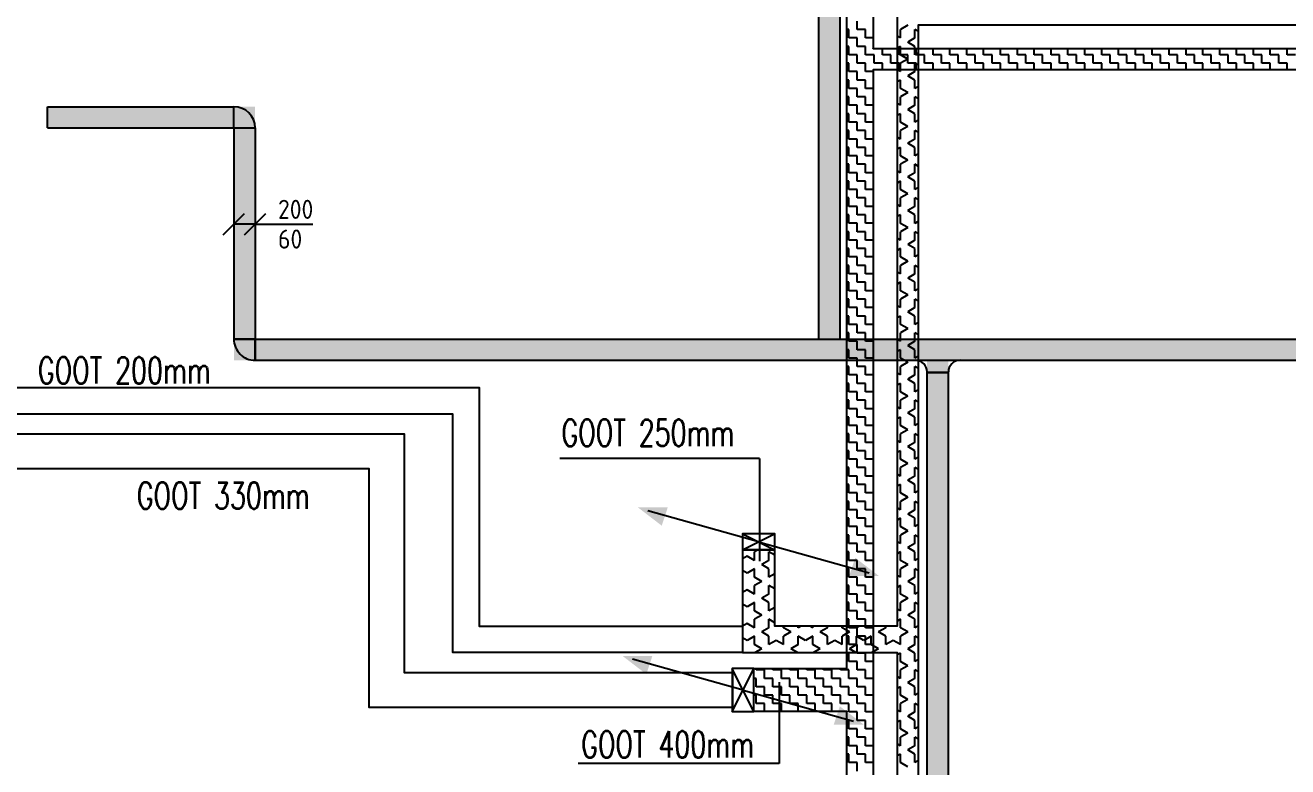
# Model space of a CAD drawing. Header units: millimetres. Extents: x -3262 to 113612, y 0 to 217318.
# Drawn here: x 90919 to 102807, y 47048 to 54033 of the extents above; entities that cross this region are included whole.
import ezdxf

# ---------------------------------------------------------------- set-up
doc = ezdxf.new("R2010")
doc.units = ezdxf.units.MM
doc.header["$LTSCALE"] = 100
for name, color, linetype in [('ByLayer', 2, 'Continuous'), ('EL6131--_ENERGIEBEDR (1996)', 2, 'Continuous'), ('EL6131--_KG_D', 3, 'Continuous'), ('EM6131--_KG', 1, 'Continuous')]:
    doc.layers.add(name, color=color, linetype=linetype)
doc.styles.add('CofelyArial', font='arial.ttf')
doc.styles.add('ROMANS', font='ROMANS', dxfattribs={"width": 0.7})
doc.styles.add('STABICAD-018', font='ISOCP.SHX', dxfattribs={"height": 1.8})

# ---------------------------------------------------------------- blocks, each defined once
blk = doc.blocks.new('PIJL-UIT')
at = {"layer": 'ByLayer', "color": 2}
blk.add_line((0, 0), (2.92, 10.41), dxfattribs=at)
blk.add_solid([(3.23, 11.35), (1.51, 9.11), (3.24, 8.54)], dxfattribs=at)
blk = doc.blocks.new('NV-1')
at = {"layer": 'ByLayer'}
for p, q in [((0, 4), (7.91, 0)), ((0, 0), (7.91, 4))]:
    blk.add_line(p, q, dxfattribs=at)
blk.add_lwpolyline([(0, 0), (8, 0), (8, 4), (0, 4)], close=True, dxfattribs=at)
blk = doc.blocks.new('*X105')
at = {"color": 0}
for p, q in [((33218, 29215), (33243, 29258)), ((33377, 29215), (33353, 29258)), ((33536, 29215), (33561, 29258)), ((33695, 29215), (33670, 29258)), ((33853, 29215), (33878, 29258)), ((34012, 29215), (33988, 29258)), ((33139, 29077), (33103, 29140)), ((33139, 29077), (33179, 29146)), ((33179, 29146), (33258, 29146)), ((33258, 29146), (33218, 29215)), ((33337, 29146), (33377, 29215)), ((33337, 29146), (33417, 29146)), ((33457, 29077), (33417, 29146)), ((33457, 29077), (33496, 29146)), ((33496, 29146), (33576, 29146)), ((33576, 29146), (33536, 29215)), ((33655, 29146), (33695, 29215)), ((33655, 29146), (33734, 29146)), ((33774, 29077), (33734, 29146)), ((33774, 29077), (33814, 29146)), ((33814, 29146), (33893, 29146)), ((33893, 29146), (33853, 29215)), ((33972, 29146), (34012, 29215)), ((33972, 29146), (34052, 29146)), ((34072, 29112), (34052, 29146)), ((33179, 29009), (33258, 29009)), ((33218, 28940), (33179, 29009)), ((33258, 29009), (33298, 29077)), ((33337, 29009), (33298, 29077)), ((33337, 29009), (33417, 29009)), ((33385, 28954), (33417, 29009)), ((33496, 29009), (33576, 29009)), ((33528, 28954), (33496, 29009)), ((33576, 29009), (33615, 29077)), ((33655, 29009), (33615, 29077)), ((33655, 29009), (33734, 29009)), ((33703, 28954), (33734, 29009)), ((33814, 29009), (33893, 29009)), ((33845, 28954), (33814, 29009)), ((33893, 29009), (33933, 29077)), ((33972, 29009), (33933, 29077)), ((33972, 29009), (34052, 29009)), ((34020, 28954), (34052, 29009)), ((33179, 28871), (33218, 28940)), ((33103, 28740), (33139, 28802)), ((33179, 28734), (33139, 28802)), ((33179, 28871), (33258, 28871)), ((33298, 28802), (33258, 28871)), ((33298, 28802), (33337, 28871)), ((33337, 28871), (33353, 28871)), ((33179, 28734), (33258, 28734)), ((33218, 28665), (33258, 28734)), ((33258, 28596), (33218, 28665)), ((33353, 28707), (33337, 28734)), ((33337, 28734), (33353, 28734)), ((33139, 28527), (33103, 28590)), ((33139, 28527), (33179, 28596)), ((33179, 28596), (33258, 28596)), ((33337, 28596), (33353, 28623)), ((33337, 28596), (33353, 28596)), ((33179, 28459), (33258, 28459)), ((33218, 28390), (33179, 28459)), ((33258, 28459), (33298, 28527)), ((33337, 28459), (33298, 28527)), ((33337, 28459), (33353, 28459)), ((33179, 28321), (33218, 28390)), ((33179, 28321), (33258, 28321)), ((33298, 28252), (33258, 28321)), ((33298, 28252), (33337, 28321)), ((33337, 28321), (33353, 28321)), ((33103, 28190), (33139, 28252)), ((33179, 28184), (33139, 28252)), ((33179, 28184), (33258, 28184)), ((33218, 28115), (33258, 28184)), ((33353, 28157), (33337, 28184)), ((33337, 28184), (33353, 28184)), ((33258, 28046), (33218, 28115)), ((33337, 28046), (33353, 28073)), ((33139, 27977), (33103, 28040)), ((33139, 27977), (33179, 28046)), ((33179, 28046), (33258, 28046)), ((33258, 27909), (33298, 27977)), ((33337, 27909), (33298, 27977)), ((33337, 28046), (33353, 28046)), ((33179, 27909), (33258, 27909)), ((33218, 27840), (33179, 27909)), ((33179, 27771), (33218, 27840)), ((33337, 27909), (33353, 27909)), ((32028, 27703), (32067, 27771)), ((32067, 27771), (32147, 27771)), ((32147, 27771), (32130, 27801)), ((32147, 27634), (32187, 27703)), ((32226, 27634), (32187, 27703)), ((32226, 27771), (32243, 27801)), ((32226, 27771), (32306, 27771)), ((32345, 27703), (32306, 27771)), ((32345, 27703), (32385, 27771)), ((32385, 27771), (32464, 27771)), ((32464, 27771), (32447, 27801)), ((32464, 27634), (32504, 27703)), ((32544, 27634), (32504, 27703)), ((32544, 27771), (32561, 27801)), ((32544, 27771), (32623, 27771)), ((32663, 27703), (32623, 27771)), ((32663, 27703), (32702, 27771)), ((32702, 27771), (32782, 27771)), ((32782, 27771), (32765, 27801)), ((32782, 27634), (32822, 27703)), ((32861, 27634), (32822, 27703)), ((32861, 27771), (32878, 27801)), ((32861, 27771), (32941, 27771)), ((32980, 27703), (32941, 27771)), ((32980, 27703), (33020, 27771)), ((33020, 27771), (33099, 27771)), ((33099, 27771), (33082, 27801)), ((33099, 27634), (33139, 27703)), ((33179, 27634), (33139, 27703)), ((33179, 27771), (33258, 27771)), ((33298, 27703), (33258, 27771)), ((33298, 27703), (33337, 27771)), ((33337, 27771), (33417, 27771)), ((33417, 27771), (33400, 27801)), ((33417, 27634), (33457, 27703)), ((33496, 27634), (33457, 27703)), ((33496, 27771), (33513, 27801)), ((33496, 27771), (33576, 27771)), ((33615, 27703), (33576, 27771)), ((33615, 27703), (33655, 27771)), ((33655, 27771), (33734, 27771)), ((33734, 27771), (33717, 27801)), ((33734, 27634), (33774, 27703)), ((33814, 27634), (33774, 27703)), ((33814, 27771), (33831, 27801)), ((33814, 27771), (33893, 27771)), ((33933, 27703), (33893, 27771)), ((33933, 27703), (33972, 27771)), ((33972, 27771), (34052, 27771)), ((34052, 27771), (34035, 27801)), ((34052, 27634), (34092, 27703)), ((34131, 27634), (34092, 27703)), ((34131, 27771), (34148, 27801)), ((34131, 27771), (34211, 27771)), ((34250, 27703), (34211, 27771)), ((34250, 27703), (34290, 27771)), ((34290, 27771), (34369, 27771)), ((34369, 27771), (34352, 27801)), ((34369, 27634), (34409, 27703)), ((34449, 27634), (34409, 27703)), ((34449, 27771), (34466, 27801)), ((34449, 27771), (34528, 27771)), ((34568, 27703), (34528, 27771)), ((34568, 27703), (34607, 27771)), ((34607, 27771), (34687, 27771)), ((34687, 27771), (34670, 27801)), ((34687, 27634), (34727, 27703)), ((34766, 27634), (34727, 27703)), ((34766, 27771), (34783, 27801)), ((34766, 27771), (34846, 27771)), ((34885, 27703), (34846, 27771)), ((34885, 27703), (34925, 27771)), ((34925, 27771), (35004, 27771)), ((35004, 27771), (34987, 27801)), ((35004, 27634), (35044, 27703)), ((35084, 27634), (35044, 27703)), ((35084, 27771), (35101, 27801)), ((35084, 27771), (35163, 27771)), ((35203, 27703), (35163, 27771)), ((35203, 27703), (35242, 27771)), ((35242, 27771), (35322, 27771)), ((35322, 27771), (35305, 27801)), ((35322, 27634), (35362, 27703)), ((35401, 27634), (35362, 27703)), ((35401, 27771), (35418, 27801)), ((35401, 27771), (35481, 27771)), ((35520, 27703), (35481, 27771)), ((35520, 27703), (35560, 27771)), ((35560, 27771), (35639, 27771)), ((35639, 27771), (35622, 27801)), ((35639, 27634), (35679, 27703)), ((35719, 27634), (35679, 27703)), ((35719, 27771), (35736, 27801)), ((35719, 27771), (35798, 27771)), ((35838, 27703), (35798, 27771)), ((35838, 27703), (35877, 27771)), ((35877, 27771), (35957, 27771)), ((35957, 27771), (35940, 27801)), ((35957, 27634), (35997, 27703)), ((36036, 27634), (35997, 27703)), ((36036, 27771), (36053, 27801)), ((36036, 27771), (36116, 27771)), ((36155, 27703), (36116, 27771)), ((36155, 27703), (36195, 27771)), ((36195, 27771), (36274, 27771)), ((36274, 27771), (36257, 27801)), ((36274, 27634), (36314, 27703)), ((36354, 27634), (36314, 27703)), ((36354, 27771), (36371, 27801)), ((36354, 27771), (36433, 27771)), ((36473, 27703), (36433, 27771)), ((36473, 27703), (36512, 27771)), ((36512, 27771), (36592, 27771)), ((36592, 27771), (36575, 27801)), ((36592, 27634), (36632, 27703)), ((36671, 27634), (36632, 27703)), ((36671, 27771), (36688, 27801)), ((36671, 27771), (36751, 27771)), ((36790, 27703), (36751, 27771)), ((36790, 27703), (36830, 27771)), ((36830, 27771), (36909, 27771)), ((36909, 27771), (36892, 27801)), ((36909, 27634), (36949, 27703)), ((36989, 27634), (36949, 27703)), ((36989, 27771), (37006, 27801)), ((36989, 27771), (37068, 27771)), ((37108, 27703), (37068, 27771)), ((37108, 27703), (37147, 27771)), ((37147, 27771), (37227, 27771)), ((37227, 27771), (37210, 27801)), ((37227, 27634), (37267, 27703)), ((37306, 27634), (37267, 27703)), ((37306, 27771), (37323, 27801)), ((37306, 27771), (37386, 27771)), ((37425, 27703), (37386, 27771)), ((37425, 27703), (37465, 27771)), ((37465, 27771), (37544, 27771)), ((37544, 27771), (37527, 27801)), ((37544, 27634), (37584, 27703)), ((37624, 27634), (37584, 27703)), ((37624, 27771), (37641, 27801)), ((37624, 27771), (37703, 27771)), ((37743, 27703), (37703, 27771)), ((37743, 27703), (37782, 27771)), ((37782, 27771), (37862, 27771)), ((37862, 27771), (37845, 27801)), ((37862, 27634), (37902, 27703)), ((37941, 27634), (37902, 27703)), ((37941, 27771), (37958, 27801)), ((37941, 27771), (38021, 27771)), ((38060, 27703), (38021, 27771)), ((38060, 27703), (38100, 27771)), ((38100, 27771), (38179, 27771)), ((38179, 27771), (38162, 27801)), ((38179, 27634), (38219, 27703)), ((38259, 27634), (38219, 27703)), ((38259, 27771), (38276, 27801)), ((38259, 27771), (38338, 27771)), ((38378, 27703), (38338, 27771)), ((38378, 27703), (38417, 27771)), ((38417, 27771), (38497, 27771)), ((38497, 27771), (38480, 27801)), ((38497, 27634), (38537, 27703)), ((38576, 27634), (38537, 27703)), ((38576, 27771), (38593, 27801)), ((38576, 27771), (38656, 27771)), ((38695, 27703), (38656, 27771)), ((38695, 27703), (38735, 27771)), ((38735, 27771), (38814, 27771)), ((38814, 27771), (38797, 27801)), ((38814, 27634), (38854, 27703)), ((38894, 27634), (38854, 27703)), ((38894, 27771), (38911, 27801)), ((38894, 27771), (38973, 27771)), ((39013, 27703), (38973, 27771)), ((32086, 27601), (32067, 27634)), ((32067, 27634), (32147, 27634)), ((32226, 27634), (32306, 27634)), ((32287, 27601), (32306, 27634)), ((32385, 27634), (32464, 27634)), ((32404, 27601), (32385, 27634)), ((32544, 27634), (32623, 27634)), ((32604, 27601), (32623, 27634)), ((32702, 27634), (32782, 27634)), ((32721, 27601), (32702, 27634)), ((32861, 27634), (32941, 27634)), ((32922, 27601), (32941, 27634)), ((33020, 27634), (33099, 27634)), ((33039, 27601), (33020, 27634)), ((33179, 27634), (33258, 27634)), ((33239, 27601), (33258, 27634)), ((33356, 27601), (33337, 27634)), ((33337, 27634), (33417, 27634)), ((33496, 27634), (33576, 27634)), ((33557, 27601), (33576, 27634)), ((33655, 27634), (33734, 27634)), ((33674, 27601), (33655, 27634)), ((33814, 27634), (33893, 27634)), ((33874, 27601), (33893, 27634)), ((33972, 27634), (34052, 27634)), ((33991, 27601), (33972, 27634)), ((34131, 27634), (34211, 27634)), ((34192, 27601), (34211, 27634)), ((34290, 27634), (34369, 27634)), ((34309, 27601), (34290, 27634)), ((34449, 27634), (34528, 27634)), ((34509, 27601), (34528, 27634)), ((34626, 27601), (34607, 27634)), ((34607, 27634), (34687, 27634)), ((34766, 27634), (34846, 27634)), ((34827, 27601), (34846, 27634)), ((34925, 27634), (35004, 27634)), ((34944, 27601), (34925, 27634)), ((35084, 27634), (35163, 27634)), ((35144, 27601), (35163, 27634)), ((35242, 27634), (35322, 27634)), ((35261, 27601), (35242, 27634)), ((35401, 27634), (35481, 27634)), ((35462, 27601), (35481, 27634)), ((35560, 27634), (35639, 27634)), ((35579, 27601), (35560, 27634)), ((35719, 27634), (35798, 27634)), ((35779, 27601), (35798, 27634)), ((35896, 27601), (35877, 27634)), ((35877, 27634), (35957, 27634)), ((36036, 27634), (36116, 27634)), ((36097, 27601), (36116, 27634)), ((36195, 27634), (36274, 27634)), ((36214, 27601), (36195, 27634)), ((36354, 27634), (36433, 27634)), ((36414, 27601), (36433, 27634)), ((36512, 27634), (36592, 27634)), ((36531, 27601), (36512, 27634)), ((36671, 27634), (36751, 27634)), ((36732, 27601), (36751, 27634)), ((36830, 27634), (36909, 27634)), ((36849, 27601), (36830, 27634)), ((36989, 27634), (37068, 27634)), ((37049, 27601), (37068, 27634)), ((37166, 27601), (37147, 27634)), ((37147, 27634), (37227, 27634)), ((37306, 27634), (37386, 27634)), ((37367, 27601), (37386, 27634)), ((37465, 27634), (37544, 27634)), ((37484, 27601), (37465, 27634)), ((37624, 27634), (37703, 27634)), ((37684, 27601), (37703, 27634)), ((37782, 27634), (37862, 27634)), ((37801, 27601), (37782, 27634)), ((37941, 27634), (38021, 27634)), ((38002, 27601), (38021, 27634)), ((38100, 27634), (38179, 27634)), ((38119, 27601), (38100, 27634)), ((38259, 27634), (38338, 27634)), ((38319, 27601), (38338, 27634)), ((38436, 27601), (38417, 27634)), ((38417, 27634), (38497, 27634)), ((38576, 27634), (38656, 27634)), ((38637, 27601), (38656, 27634)), ((38735, 27634), (38814, 27634)), ((38754, 27601), (38735, 27634)), ((38894, 27634), (38973, 27634)), ((38954, 27601), (38973, 27634))]:
    blk.add_line(p, q, dxfattribs=at)
blk = doc.blocks.new('*X104')
at = {"color": 0}
for p, q in [((32623, 29131), (32702, 29131)), ((32623, 29051), (32623, 29131)), ((32702, 29131), (32702, 29152)), ((32782, 29131), (32861, 29131)), ((32782, 29051), (32782, 29131)), ((32861, 29131), (32861, 29152)), ((32941, 29131), (32953, 29131)), ((32941, 29051), (32941, 29131)), ((32548, 29051), (32623, 29051)), ((32702, 29051), (32782, 29051)), ((32702, 28972), (32702, 29051)), ((32861, 29051), (32941, 29051)), ((32861, 28972), (32861, 29051)), ((32548, 28892), (32623, 28892)), ((32623, 28972), (32702, 28972)), ((32623, 28892), (32623, 28972)), ((32702, 28892), (32782, 28892)), ((32702, 28813), (32702, 28892)), ((32782, 28972), (32861, 28972)), ((32782, 28892), (32782, 28972)), ((32861, 28892), (32941, 28892)), ((32861, 28813), (32861, 28892)), ((32941, 28972), (32953, 28972)), ((32941, 28892), (32941, 28972)), ((32623, 28813), (32702, 28813)), ((32623, 28734), (32623, 28813)), ((32782, 28813), (32861, 28813)), ((32782, 28734), (32782, 28813)), ((32941, 28813), (32953, 28813)), ((32941, 28734), (32941, 28813)), ((32548, 28734), (32623, 28734)), ((32623, 28654), (32702, 28654)), ((32623, 28575), (32623, 28654)), ((32702, 28734), (32782, 28734)), ((32702, 28654), (32702, 28734)), ((32782, 28654), (32861, 28654)), ((32782, 28575), (32782, 28654)), ((32861, 28734), (32941, 28734)), ((32861, 28654), (32861, 28734)), ((32941, 28654), (32953, 28654)), ((32941, 28575), (32941, 28654)), ((32548, 28575), (32623, 28575)), ((32702, 28575), (32782, 28575)), ((32702, 28496), (32702, 28575)), ((32861, 28575), (32941, 28575)), ((32861, 28496), (32861, 28575)), ((32548, 28416), (32623, 28416)), ((32623, 28496), (32702, 28496)), ((32623, 28416), (32623, 28496)), ((32702, 28416), (32782, 28416)), ((32702, 28337), (32702, 28416)), ((32782, 28496), (32861, 28496)), ((32782, 28416), (32782, 28496)), ((32861, 28416), (32941, 28416)), ((32861, 28337), (32861, 28416)), ((32941, 28496), (32953, 28496)), ((32941, 28416), (32941, 28496)), ((32623, 28337), (32702, 28337)), ((32623, 28258), (32623, 28337)), ((32782, 28337), (32861, 28337)), ((32782, 28258), (32782, 28337)), ((32941, 28337), (32953, 28337)), ((32941, 28258), (32941, 28337)), ((31988, 28178), (32068, 28178)), ((32068, 28258), (32147, 28258)), ((32068, 28178), (32068, 28258)), ((32147, 28258), (32147, 28277)), ((32147, 28178), (32226, 28178)), ((32147, 28099), (32147, 28178)), ((32226, 28258), (32306, 28258)), ((32226, 28178), (32226, 28258)), ((32306, 28258), (32306, 28277)), ((32306, 28178), (32385, 28178)), ((32306, 28099), (32306, 28178)), ((32385, 28258), (32464, 28258)), ((32385, 28178), (32385, 28258)), ((32464, 28258), (32464, 28277)), ((32464, 28178), (32544, 28178)), ((32464, 28099), (32464, 28178)), ((32544, 28258), (32623, 28258)), ((32544, 28178), (32544, 28258)), ((32623, 28178), (32702, 28178)), ((32623, 28099), (32623, 28178)), ((32702, 28258), (32782, 28258)), ((32702, 28178), (32702, 28258)), ((32782, 28178), (32861, 28178)), ((32782, 28099), (32782, 28178)), ((32861, 28258), (32941, 28258)), ((32861, 28178), (32861, 28258)), ((32941, 28178), (33020, 28178)), ((32941, 28099), (32941, 28178)), ((33020, 28258), (33099, 28258)), ((33020, 28178), (33020, 28258)), ((33099, 28258), (33099, 28277)), ((33099, 28178), (33179, 28178)), ((33099, 28099), (33099, 28178)), ((33179, 28258), (33258, 28258)), ((33179, 28178), (33179, 28258)), ((33258, 28258), (33258, 28277)), ((33258, 28178), (33338, 28178)), ((33258, 28099), (33258, 28178)), ((33338, 28258), (33417, 28258)), ((33338, 28178), (33338, 28258)), ((33417, 28258), (33417, 28277)), ((33417, 28178), (33496, 28178)), ((33417, 28099), (33417, 28178)), ((33496, 28258), (33576, 28258)), ((33496, 28178), (33496, 28258)), ((33576, 28258), (33576, 28277)), ((33576, 28178), (33655, 28178)), ((33576, 28099), (33576, 28178)), ((33655, 28258), (33734, 28258)), ((33655, 28178), (33655, 28258)), ((33734, 28258), (33734, 28277)), ((33734, 28178), (33814, 28178)), ((33734, 28099), (33734, 28178)), ((33814, 28258), (33893, 28258)), ((33814, 28178), (33814, 28258)), ((33893, 28258), (33893, 28277)), ((33893, 28178), (33972, 28178)), ((33893, 28099), (33893, 28178)), ((33972, 28258), (34052, 28258)), ((33972, 28178), (33972, 28258)), ((34052, 28258), (34052, 28277)), ((34052, 28178), (34131, 28178)), ((34052, 28099), (34052, 28178)), ((34131, 28258), (34211, 28258)), ((34131, 28178), (34131, 28258)), ((34211, 28258), (34211, 28277)), ((34211, 28178), (34290, 28178)), ((34211, 28099), (34211, 28178)), ((34290, 28258), (34369, 28258)), ((34290, 28178), (34290, 28258)), ((34369, 28258), (34369, 28277)), ((34369, 28178), (34449, 28178)), ((34369, 28099), (34369, 28178)), ((34449, 28258), (34528, 28258)), ((34449, 28178), (34449, 28258)), ((34528, 28258), (34528, 28277)), ((34528, 28178), (34608, 28178)), ((34528, 28099), (34528, 28178)), ((34608, 28258), (34687, 28258)), ((34608, 28178), (34608, 28258)), ((34687, 28258), (34687, 28277)), ((34687, 28178), (34766, 28178)), ((34687, 28099), (34687, 28178)), ((34766, 28258), (34846, 28258)), ((34766, 28178), (34766, 28258)), ((34846, 28258), (34846, 28277)), ((34846, 28178), (34925, 28178)), ((34846, 28099), (34846, 28178)), ((34925, 28258), (35004, 28258)), ((34925, 28178), (34925, 28258)), ((35004, 28258), (35004, 28277)), ((35004, 28178), (35084, 28178)), ((35004, 28099), (35004, 28178)), ((35084, 28258), (35163, 28258)), ((35084, 28178), (35084, 28258)), ((35163, 28258), (35163, 28277)), ((35163, 28178), (35242, 28178)), ((35163, 28099), (35163, 28178)), ((35242, 28258), (35322, 28258)), ((35242, 28178), (35242, 28258)), ((35322, 28258), (35322, 28277)), ((35322, 28178), (35401, 28178)), ((35322, 28099), (35322, 28178)), ((35401, 28258), (35481, 28258)), ((35401, 28178), (35401, 28258)), ((35481, 28258), (35481, 28277)), ((35481, 28178), (35560, 28178)), ((35481, 28099), (35481, 28178)), ((35560, 28258), (35639, 28258)), ((35560, 28178), (35560, 28258)), ((35639, 28258), (35639, 28277)), ((35639, 28178), (35719, 28178)), ((35639, 28099), (35639, 28178)), ((35719, 28258), (35798, 28258)), ((35719, 28178), (35719, 28258)), ((35798, 28258), (35798, 28277)), ((35798, 28178), (35878, 28178)), ((35798, 28099), (35798, 28178)), ((35878, 28258), (35957, 28258)), ((35878, 28178), (35878, 28258)), ((35957, 28258), (35957, 28277)), ((35957, 28178), (36036, 28178)), ((35957, 28099), (35957, 28178)), ((36036, 28258), (36116, 28258)), ((36036, 28178), (36036, 28258)), ((36116, 28258), (36116, 28277)), ((36116, 28178), (36195, 28178)), ((36116, 28099), (36116, 28178)), ((36195, 28258), (36274, 28258)), ((36195, 28178), (36195, 28258)), ((36274, 28258), (36274, 28277)), ((36274, 28178), (36354, 28178)), ((36274, 28099), (36274, 28178)), ((36354, 28258), (36433, 28258)), ((36354, 28178), (36354, 28258)), ((36433, 28258), (36433, 28277)), ((36433, 28178), (36512, 28178)), ((36433, 28099), (36433, 28178)), ((36512, 28258), (36592, 28258)), ((36512, 28178), (36512, 28258)), ((36592, 28258), (36592, 28277)), ((36592, 28178), (36671, 28178)), ((36592, 28099), (36592, 28178)), ((36671, 28258), (36751, 28258)), ((36671, 28178), (36671, 28258)), ((36751, 28258), (36751, 28277)), ((36751, 28178), (36830, 28178)), ((36751, 28099), (36751, 28178)), ((36830, 28258), (36909, 28258)), ((36830, 28178), (36830, 28258)), ((36909, 28258), (36909, 28277)), ((36909, 28178), (36989, 28178)), ((36909, 28099), (36909, 28178)), ((36989, 28258), (37068, 28258)), ((36989, 28178), (36989, 28258)), ((37068, 28258), (37068, 28277)), ((37068, 28178), (37148, 28178)), ((37068, 28099), (37068, 28178)), ((37148, 28258), (37227, 28258)), ((37148, 28178), (37148, 28258)), ((37227, 28258), (37227, 28277)), ((37227, 28178), (37306, 28178)), ((37227, 28099), (37227, 28178)), ((37306, 28258), (37386, 28258)), ((37306, 28178), (37306, 28258)), ((37386, 28258), (37386, 28277)), ((37386, 28178), (37465, 28178)), ((37386, 28099), (37386, 28178)), ((37465, 28258), (37544, 28258)), ((37465, 28178), (37465, 28258)), ((37544, 28258), (37544, 28277)), ((37544, 28178), (37624, 28178)), ((37544, 28099), (37544, 28178)), ((37624, 28258), (37703, 28258)), ((37624, 28178), (37624, 28258)), ((37703, 28258), (37703, 28277)), ((37703, 28178), (37782, 28178)), ((37703, 28099), (37703, 28178)), ((37782, 28258), (37862, 28258)), ((37782, 28178), (37782, 28258)), ((37862, 28258), (37862, 28277)), ((37862, 28178), (37941, 28178)), ((37862, 28099), (37862, 28178)), ((37941, 28258), (38021, 28258)), ((37941, 28178), (37941, 28258)), ((38021, 28258), (38021, 28277)), ((38021, 28178), (38100, 28178)), ((38021, 28099), (38021, 28178)), ((38100, 28258), (38179, 28258)), ((38100, 28178), (38100, 28258)), ((38179, 28258), (38179, 28277)), ((38179, 28178), (38259, 28178)), ((38179, 28099), (38179, 28178)), ((38259, 28258), (38338, 28258)), ((38259, 28178), (38259, 28258)), ((38338, 28258), (38338, 28277)), ((38338, 28178), (38418, 28178)), ((38338, 28099), (38338, 28178)), ((38418, 28258), (38497, 28258)), ((38418, 28178), (38418, 28258)), ((38497, 28258), (38497, 28277)), ((38497, 28178), (38576, 28178)), ((38497, 28099), (38497, 28178)), ((38576, 28258), (38656, 28258)), ((38576, 28178), (38576, 28258)), ((38656, 28258), (38656, 28277)), ((38656, 28178), (38735, 28178)), ((38656, 28099), (38656, 28178)), ((38735, 28258), (38814, 28258)), ((38735, 28178), (38735, 28258)), ((38814, 28258), (38814, 28277)), ((38814, 28178), (38894, 28178)), ((38814, 28099), (38814, 28178)), ((38894, 28258), (38973, 28258)), ((38894, 28178), (38894, 28258)), ((38973, 28258), (38973, 28277)), ((38973, 28178), (39052, 28178)), ((38973, 28099), (38973, 28178)), ((32068, 28099), (32147, 28099)), ((32068, 28027), (32068, 28099)), ((32226, 28099), (32306, 28099)), ((32226, 28027), (32226, 28099)), ((32385, 28099), (32464, 28099)), ((32385, 28027), (32385, 28099)), ((32544, 28099), (32623, 28099)), ((32544, 28027), (32544, 28099)), ((32702, 28099), (32782, 28099)), ((32702, 28027), (32702, 28099)), ((32861, 28099), (32941, 28099)), ((32861, 28027), (32861, 28099)), ((33020, 28099), (33099, 28099)), ((33020, 28027), (33020, 28099)), ((33179, 28099), (33258, 28099)), ((33179, 28027), (33179, 28099)), ((33338, 28099), (33417, 28099)), ((33338, 28027), (33338, 28099)), ((33496, 28099), (33576, 28099)), ((33496, 28027), (33496, 28099)), ((33655, 28099), (33734, 28099)), ((33655, 28027), (33655, 28099)), ((33814, 28099), (33893, 28099)), ((33814, 28027), (33814, 28099)), ((33972, 28099), (34052, 28099)), ((33972, 28027), (33972, 28099)), ((34131, 28099), (34211, 28099)), ((34131, 28027), (34131, 28099)), ((34290, 28099), (34369, 28099)), ((34290, 28027), (34290, 28099)), ((34449, 28099), (34528, 28099)), ((34449, 28027), (34449, 28099)), ((34608, 28099), (34687, 28099)), ((34608, 28027), (34608, 28099)), ((34766, 28099), (34846, 28099)), ((34766, 28027), (34766, 28099)), ((34925, 28099), (35004, 28099)), ((34925, 28027), (34925, 28099)), ((35084, 28099), (35163, 28099)), ((35084, 28027), (35084, 28099)), ((35242, 28099), (35322, 28099)), ((35242, 28027), (35242, 28099)), ((35401, 28099), (35481, 28099)), ((35401, 28027), (35401, 28099)), ((35560, 28099), (35639, 28099)), ((35560, 28027), (35560, 28099)), ((35719, 28099), (35798, 28099)), ((35719, 28027), (35719, 28099)), ((35878, 28099), (35957, 28099)), ((35878, 28027), (35878, 28099)), ((36036, 28099), (36116, 28099)), ((36036, 28027), (36036, 28099)), ((36195, 28099), (36274, 28099)), ((36195, 28027), (36195, 28099)), ((36354, 28099), (36433, 28099)), ((36354, 28027), (36354, 28099)), ((36512, 28099), (36592, 28099)), ((36512, 28027), (36512, 28099)), ((36671, 28099), (36751, 28099)), ((36671, 28027), (36671, 28099)), ((36830, 28099), (36909, 28099)), ((36830, 28027), (36830, 28099)), ((36989, 28099), (37068, 28099)), ((36989, 28027), (36989, 28099)), ((37148, 28099), (37227, 28099)), ((37148, 28027), (37148, 28099)), ((37306, 28099), (37386, 28099)), ((37306, 28027), (37306, 28099)), ((37465, 28099), (37544, 28099)), ((37465, 28027), (37465, 28099)), ((37624, 28099), (37703, 28099)), ((37624, 28027), (37624, 28099)), ((37782, 28099), (37862, 28099)), ((37782, 28027), (37782, 28099)), ((37941, 28099), (38021, 28099)), ((37941, 28027), (37941, 28099)), ((38100, 28099), (38179, 28099)), ((38100, 28027), (38100, 28099)), ((38259, 28099), (38338, 28099)), ((38259, 28027), (38259, 28099)), ((38418, 28099), (38497, 28099)), ((38418, 28027), (38418, 28099)), ((38576, 28099), (38656, 28099)), ((38576, 28027), (38576, 28099)), ((38735, 28099), (38814, 28099)), ((38735, 28019), (38735, 28099)), ((38894, 28099), (38973, 28099)), ((38894, 28027), (38894, 28099)), ((38592, 27940), (38656, 27940)), ((38656, 28019), (38735, 28019)), ((38656, 27940), (38656, 28019)), ((38735, 27940), (38792, 27940)), ((38735, 27861), (38735, 27940)), ((38656, 27861), (38735, 27861)), ((38656, 27781), (38656, 27861)), ((38592, 27781), (38656, 27781)), ((38656, 27702), (38735, 27702)), ((38656, 27622), (38656, 27702)), ((38735, 27781), (38792, 27781)), ((38735, 27702), (38735, 27781)), ((38592, 27622), (38656, 27622)), ((38735, 27622), (38792, 27622)), ((38735, 27543), (38735, 27622)), ((38592, 27464), (38656, 27464)), ((38656, 27543), (38735, 27543)), ((38656, 27464), (38656, 27543)), ((38735, 27464), (38792, 27464)), ((38735, 27384), (38735, 27464)), ((38656, 27384), (38735, 27384)), ((38656, 27305), (38656, 27384)), ((38592, 27305), (38656, 27305)), ((38656, 27226), (38735, 27226)), ((38656, 27146), (38656, 27226)), ((38735, 27305), (38792, 27305)), ((38735, 27226), (38735, 27305)), ((38592, 27146), (38656, 27146)), ((38735, 27146), (38792, 27146)), ((38735, 27067), (38735, 27146)), ((38592, 26988), (38656, 26988)), ((38656, 27067), (38735, 27067)), ((38656, 26988), (38656, 27067)), ((38735, 26988), (38792, 26988)), ((38735, 26908), (38735, 26988)), ((38656, 26908), (38735, 26908)), ((38656, 26829), (38656, 26908)), ((38592, 26829), (38656, 26829)), ((38656, 26749), (38735, 26749)), ((38656, 26670), (38656, 26749)), ((38735, 26829), (38792, 26829)), ((38735, 26749), (38735, 26829)), ((38592, 26670), (38656, 26670)), ((38735, 26670), (38792, 26670)), ((38735, 26591), (38735, 26670)), ((38656, 26591), (38735, 26591)), ((38656, 26511), (38656, 26591)), ((38592, 26511), (38656, 26511)), ((38656, 26432), (38735, 26432)), ((38656, 26352), (38656, 26432)), ((38735, 26511), (38792, 26511)), ((38735, 26432), (38735, 26511)), ((38592, 26352), (38656, 26352)), ((38735, 26352), (38792, 26352)), ((38735, 26273), (38735, 26352)), ((38592, 26194), (38656, 26194)), ((38656, 26273), (38735, 26273)), ((38656, 26194), (38656, 26273)), ((38735, 26194), (38792, 26194)), ((38735, 26114), (38735, 26194)), ((38656, 26114), (38735, 26114)), ((38656, 26035), (38656, 26114)), ((38592, 26035), (38656, 26035)), ((38656, 25956), (38735, 25956)), ((38656, 25876), (38656, 25956)), ((38735, 26035), (38792, 26035)), ((38735, 25956), (38735, 26035)), ((38592, 25876), (38656, 25876)), ((38735, 25876), (38792, 25876)), ((38735, 25797), (38735, 25876)), ((38592, 25718), (38656, 25718)), ((38656, 25797), (38735, 25797)), ((38656, 25718), (38656, 25797)), ((38735, 25718), (38792, 25718)), ((38735, 25638), (38735, 25718)), ((38656, 25638), (38735, 25638)), ((38656, 25559), (38656, 25638)), ((38592, 25559), (38656, 25559)), ((38656, 25479), (38735, 25479)), ((38656, 25400), (38656, 25479)), ((38735, 25559), (38792, 25559)), ((38735, 25479), (38735, 25559)), ((38592, 25400), (38656, 25400)), ((38735, 25400), (38792, 25400)), ((38735, 25321), (38735, 25400)), ((38592, 25241), (38656, 25241)), ((38656, 25321), (38735, 25321)), ((38656, 25241), (38656, 25321)), ((38735, 25241), (38792, 25241)), ((38735, 25162), (38735, 25241)), ((38656, 25162), (38735, 25162)), ((38656, 25082), (38656, 25162)), ((38592, 25082), (38656, 25082)), ((38656, 25003), (38735, 25003)), ((38656, 24924), (38656, 25003)), ((38735, 25082), (38792, 25082)), ((38735, 25003), (38735, 25082)), ((38592, 24924), (38656, 24924)), ((38735, 24924), (38792, 24924)), ((38735, 24844), (38735, 24924)), ((38592, 24765), (38656, 24765)), ((38656, 24844), (38735, 24844)), ((38656, 24765), (38656, 24844)), ((38735, 24765), (38792, 24765)), ((38735, 24686), (38735, 24765)), ((38656, 24686), (38735, 24686)), ((38656, 24606), (38656, 24686)), ((38592, 24606), (38656, 24606)), ((38656, 24527), (38735, 24527)), ((38656, 24448), (38656, 24527)), ((38735, 24606), (38792, 24606)), ((38735, 24527), (38735, 24606)), ((38592, 24448), (38656, 24448)), ((38735, 24448), (38792, 24448)), ((38735, 24368), (38735, 24448)), ((38592, 24289), (38656, 24289)), ((38656, 24368), (38735, 24368)), ((38656, 24289), (38656, 24368)), ((38735, 24289), (38792, 24289)), ((38735, 24209), (38735, 24289)), ((38656, 24209), (38735, 24209)), ((38656, 24130), (38656, 24209)), ((38592, 24130), (38656, 24130)), ((38735, 24130), (38792, 24130)), ((38735, 24051), (38735, 24130))]:
    blk.add_line(p, q, dxfattribs=at)
blk = doc.blocks.new('*U113')
at = {"color": 0, "linetype": 'Continuous'}
for p, q in [((0, 100, -2730), (10527, 100, -2730)), ((0, -100, -2730), (0, 100, -2730)), ((10527, -100, -2730), (10527, 100, -2730)), ((0, -100, -2730), (10527, -100, -2730))]:
    blk.add_line(p, q, dxfattribs=at)
at = {"color": 1, "style": 'CofelyArial'}
for tag in ['CODE', 'POSITIONCODE', 'SECTIONCODE']:
    blk.add_attdef(tag, (98489, 61604, 2730), '', height=1.8, dxfattribs=at)
blk = doc.blocks.new('*U121')
at = {"color": 0, "linetype": 'Continuous'}
for p, q in [((0, 100, -2730), (1757, 100, -2730)), ((0, -100, -2730), (0, 100, -2730)), ((1757, -100, -2730), (1757, 100, -2730)), ((0, -100, -2730), (1757, -100, -2730))]:
    blk.add_line(p, q, dxfattribs=at)
at = {"color": 1, "style": 'CofelyArial'}
for tag in ['CODE', 'POSITIONCODE', 'SECTIONCODE']:
    blk.add_attdef(tag, (91127, 53166, 2730), '', height=1.8, dxfattribs=at)
blk = doc.blocks.new('*U122')
at = {"color": 0, "linetype": 'Continuous'}
for q in [(-100, -100, -2730), (100, 100, -2730)]:
    blk.add_line((-100, 100, -2730), q, dxfattribs=at)
blk.add_arc((-100, 100, -2730), 200, 270, 0, dxfattribs=at)
at = {"color": 1, "style": 'CofelyArial'}
for tag in ['CODE', 'POSITIONCODE', 'SECTIONCODE']:
    blk.add_attdef(tag, (92983, 53166, 2730), '', height=1.8, dxfattribs=at)
blk = doc.blocks.new('*U123')
at = {"color": 0, "linetype": 'Continuous'}
for p, q in [((0, 100, -2730), (1989, 100, -2730)), ((0, -100, -2730), (0, 100, -2730)), ((1989, -100, -2730), (1989, 100, -2730)), ((0, -100, -2730), (1989, -100, -2730))]:
    blk.add_line(p, q, dxfattribs=at)
at = {"color": 1, "style": 'CofelyArial'}
for tag in ['CODE', 'POSITIONCODE', 'SECTIONCODE']:
    blk.add_attdef(tag, (92983, 53066, 2730), '', height=1.8, dxfattribs=at)
blk = doc.blocks.new('*U67')
at = {"color": 0, "linetype": 'Continuous'}
for q in [(-100, -100, -2730), (100, 100, -2730)]:
    blk.add_line((-100, 100, -2730), q, dxfattribs=at)
blk.add_arc((-100, 100, -2730), 200, 270, 0, dxfattribs=at)
at = {"color": 1, "style": 'CofelyArial'}
for tag in ['CODE', 'POSITIONCODE', 'SECTIONCODE']:
    blk.add_attdef(tag, (92983, 50977, 2730), '', height=1.8, dxfattribs=at)
blk = doc.blocks.new('*U68')
at = {"color": 0, "linetype": 'Continuous'}
for p, q in [((0, 100, -2730), (16176, 100, -2730)), ((0, -100, -2730), (0, 100, -2730)), ((0, -100, -2730), (16176, -100, -2730))]:
    blk.add_line(p, q, dxfattribs=at)
at = {"color": 1, "style": 'CofelyArial'}
for tag in ['CODE', 'POSITIONCODE', 'SECTIONCODE']:
    blk.add_attdef(tag, (93083, 50977, 2730), '', height=1.8, dxfattribs=at)
blk = doc.blocks.new('*U73')
at = {"color": 0, "linetype": 'Continuous'}
for p, q in [((0, 100, -2730), (7879, 100, -2730)), ((0, -100, -2730), (0, 100, -2730)), ((7879, -100, -2730), (7879, 100, -2730)), ((0, -100, -2730), (7879, -100, -2730))]:
    blk.add_line(p, q, dxfattribs=at)
at = {"color": 1, "style": 'CofelyArial'}
for tag in ['CODE', 'SECTIONCODE', 'POSITIONCODE']:
    blk.add_attdef(tag, (99511, 42884, 2730), '', height=1.8, dxfattribs=at)
blk = doc.blocks.new('*U74')
at = {"color": 0, "linetype": 'Continuous'}
for p, q in [((0, -210, -2730), (0, 210, -2730)), ((115, 100, -2730), (110, 100, -2730)), ((115, -100, -2730), (115, 100, -2730)), ((115, -100, -2730), (110, -100, -2730))]:
    blk.add_line(p, q, dxfattribs=at)
for centre, start, end in [((110, 210, -2730), 180, 270), ((110, -210, -2730), 90, 180)]:
    blk.add_arc(centre, 110, start, end, dxfattribs=at)
at = {"color": 1, "style": 'CofelyArial'}
for tag in ['CODE', 'SECTIONCODE', 'POSITIONCODE']:
    blk.add_attdef(tag, (99511, 50877, 2730), '', height=1.8, dxfattribs=at)
blk = doc.blocks.new('*U75')
at = {"color": 0, "linetype": 'Continuous'}
for p, q in [((-300, -100, -2730), (-100, 100, -2730)), ((0, 0, -2730), (-200, 0, -2730)), ((-100, -100, -2730), (100, 100, -2730)), ((0, 0, -2730), (116, 0, -2730)), ((116, 0, -2730), (544, 0, -2730))]:
    blk.add_line(p, q, dxfattribs=at)
at = {"color": 0, "linetype": 'Continuous', "style": 'STABICAD-018'}
for s, p in [('200', (216, 50, -2730)), ('60', (216, -230, -2730))]:
    blk.add_text(s, height=180, dxfattribs=at).set_placement(p)
at = {"color": 1, "style": 'CofelyArial'}
blk.add_attdef('CODE', (93083, 52159, 2730), '', height=1.8, dxfattribs=at)

msp = doc.modelspace()

# ---------------------------------------------------------------- hatches: boundary and pattern name
at = {"layer": 'EL6131--_ENERGIEBEDR (1996)', "linetype": 'Continuous'}
h = msp.add_hatch(dxfattribs=at)
h.set_pattern_fill('STARS', color=1, scale=25)
h.set_pattern_definition([(0, (-61449.15, 0), (0, 137.48153), [79.375, -79.375]), (60, (-61449.15, 0), (-119.0625, 68.74077), [79.375, -79.375]), (120, (-61409.46, 68.74), (-119.0625, -68.74077), [79.375, -79.375])])
h.paths.add_polyline_path([(109574, 70869), (109374, 70869), (109374, 51077), (93083, 51077), (93083, 53266), (91127, 53266), (91127, 53066), (92883, 53066), (92883, 51411), (92883, 50877), (109374, 50877), (109374, 27589), (109574, 27589)])
h = msp.add_hatch(dxfattribs=at)
h.set_pattern_fill('STARS', color=1, scale=25)
h.set_pattern_definition([(0, (-26298.44, -7812.82), (0, 137.48153), [79.375, -79.375]), (60, (-26298.44, -7812.82), (-119.0625, 68.74077), [79.375, -79.375]), (120, (-26258.75, -7744.08), (-119.0625, -68.74077), [79.375, -79.375])])
h.paths.add_polyline_path([(93953, 61604), (97507, 61604), (97507, 56819), (97707, 56819), (97707, 61604), (98389, 61604), (98389, 51077), (98589, 51077), (98589, 61804), (94153, 61804), (94153, 70869), (93953, 70869)])
h = msp.add_hatch(dxfattribs=at)
h.set_pattern_fill('STARS', color=1, scale=25)
h.set_pattern_definition([(0, (-87466.75, 0), (0, 137.48153), [79.375, -79.375]), (60, (-87466.75, 0), (-119.0625, 68.74077), [79.375, -79.375]), (120, (-87427.06, 68.74), (-119.0625, -68.74077), [79.375, -79.375])])
h.paths.add_polyline_path([(99611, 42684), (99611, 50877), (99411, 50877), (99411, 42884), (95086, 42884), (95086, 27579), (95286, 27579), (95286, 42684)])

# ---------------------------------------------------------------- linework, layer by layer
at = {"layer": 'EL6131--_ENERGIEBEDR (1996)', "color": 1, "linetype": 'Continuous'}
for p, q in [((97833, 49953), (95951, 49953)), ((97833, 49953), (97833, 48985)), ((98019, 47846), (98019, 47080)), ((98019, 47080), (96125, 47080))]:
    msp.add_line(p, q, dxfattribs=at)
at = {"layer": 'EL6131--_ENERGIEBEDR (1996)'}
for points in [[(99330, 42217), (99330, 54038), (111748, 54038), (111748, 54238), (99330, 54238), (99330, 63429), (98904, 63429), (98904, 63429), (98904, 63429), (98904, 63179), (99130, 63179), (99130, 57366), (98904, 57366), (98904, 57246), (99130, 57246), (99130, 48373), (97977, 48373), (97977, 49092), (97673, 49092), (97673, 48123), (99130, 48123), (99130, 43460)], [(98654, 45290), (98654, 47569), (97779, 47569), (97779, 47973), (98654, 47973), (98654, 63429), (98904, 63429), (98904, 63179), (98904, 53816), (98904, 53813), (98904, 53816)], [(98904, 53813), (111748, 53813), (111748, 53613), (98904, 53613), (98904, 43460)]]:
    msp.add_lwpolyline(points, dxfattribs=at)
for points in [[(97673, 48373), (97673, 48123), (94944, 48123), (94944, 50370), (89534, 50370), (89784, 50620), (95194, 50620), (95194, 48373)], [(97577, 47936), (97577, 47606), (94157, 47606), (94157, 49853), (89018, 49853), (89350, 50183), (94487, 50183), (94487, 47936)]]:
    msp.add_lwpolyline(points, close=True, dxfattribs=at)

# ---------------------------------------------------------------- block references
at = {"layer": 'EL6131--_ENERGIEBEDR (1996)', "color": 1, "linetype": 'Continuous', "rotation": 90}
for name in ['*X105', '*X104']:
    msp.add_blockref(name, (126931, 15020), dxfattribs=at)
at = {"layer": 'EL6131--_ENERGIEBEDR (1996)', "color": 1, "linetype": 'Continuous', "xscale": 100, "yscale": 100, "zscale": 100}
for p, rotation in [((97823, 49168), 90), ((97823, 49168), 270), ((97678, 47769), 90), ((97678, 47769), 270)]:
    msp.add_blockref('PIJL-UIT', p, dxfattribs=dict(at, rotation=rotation))
at = {"layer": 'EL6131--_ENERGIEBEDR (1996)', "xscale": 37.92667509481668, "yscale": 37.92667509481668, "zscale": 37.92667509481668}
msp.add_blockref('NV-1', (97673, 49092), dxfattribs=at)
at = {"layer": 'EL6131--_ENERGIEBEDR (1996)', "xscale": 50.56890012642224, "yscale": 50.56890012642224, "zscale": 50.56890012642224, "rotation": 90}
msp.add_blockref('NV-1', (97779, 47569), dxfattribs=at)
at = {"layer": 'EL6131--_KG_D', "linetype": 'Continuous'}
for name, p, rotation in [('*U113', (98489, 61604, 2730), 270), ('*U122', (92983, 53166, 2730), 90), ('*U123', (92983, 53066, 2730), 270), ('*U67', (92983, 50977, 2730), 270), ('*U74', (99511, 50877, 2730), 270), ('*U73', (99511, 42884, 2730), 90)]:
    msp.add_blockref(name, p, dxfattribs=dict(at, rotation=rotation))
for name, p in [('*U121', (91127, 53166, 2730)), ('*U68', (93083, 50977, 2730))]:
    msp.add_blockref(name, p, dxfattribs=at)
at = {"layer": 'EM6131--_KG', "linetype": 'Continuous'}
msp.add_blockref('*U75', (93083, 52159, 2730), dxfattribs=at)

# ---------------------------------------------------------------- texts
at = {"layer": 'EL6131--_ENERGIEBEDR (1996)', "color": 1, "linetype": 'Continuous', "style": 'ROMANS', "width": 0.7}
for s, p in [('GOOT 200mm', (91038, 50657)), ('GOOT 250mm', (95968, 50069)), ('GOOT 330mm', (91969, 49477)), ('GOOT 400mm', (96154, 47134))]:
    msp.add_text(s, height=250, dxfattribs=at).set_placement(p)

doc.saveas('drawing.dxf')
